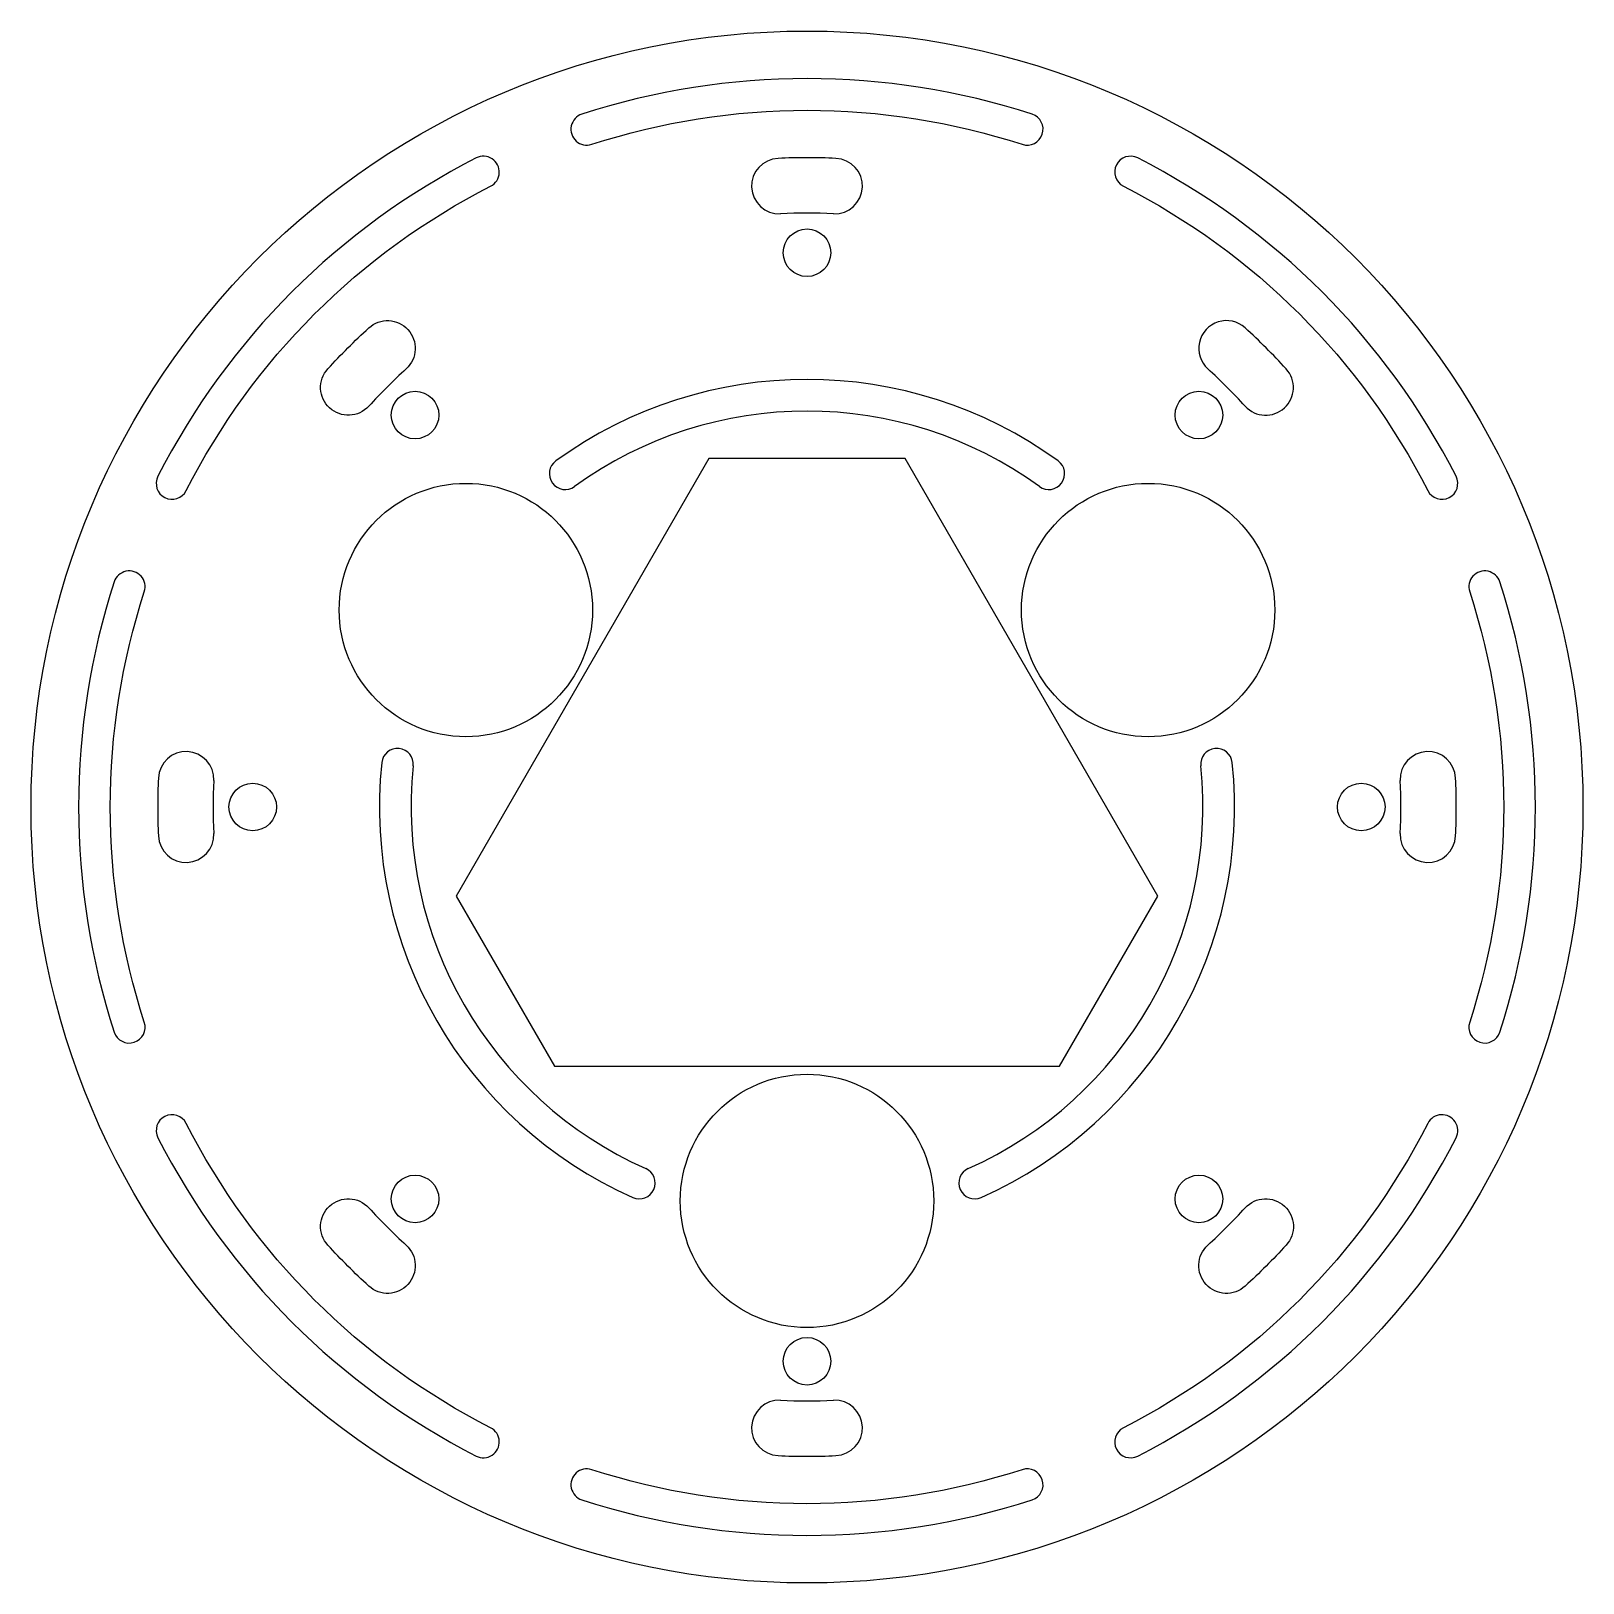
# Model space of a CAD drawing. Header units: millimetres. Extents: x -49 to 49, y -49 to 49.
import ezdxf

# ---------------------------------------------------------------- set-up
doc = ezdxf.new("R2010")
doc.units = ezdxf.units.MM
doc.layers.get('0').update_dxf_attribs({"linetype": 'CONTINUOUS'})

msp = doc.modelspace()

# ---------------------------------------------------------------- linework, layer by layer
for points in [[(-13.597, 41.846, -0.158384), (13.597, 41.846, 1), (14.215, 43.749, 0.158384), (-14.215, 43.749, 1)], [(-39.204, 19.976, -0.158384), (-19.976, 39.204, 1), (-20.884, 40.986, 0.158384), (-40.986, 20.884, 1)], [(19.976, 39.204, -0.158384), (39.204, 19.976, 1), (40.986, 20.884, 0.158384), (20.884, 40.986, 1)], [(-27.67, 30.255, -1), (-25.308, 27.672, 0.022299), (-27.672, 25.308, -1), (-30.255, 27.67, -0.022299)], [(-41.846, -13.597, -0.158384), (-41.846, 13.597, 1), (-43.749, 14.215, 0.158384), (-43.749, -14.215, 1)], [(41.846, 13.597, -0.158384), (41.846, -13.597, 1), (43.749, -14.215, 0.158384), (43.749, 14.215, 1)], [(-19.976, -39.204, -0.158384), (-39.204, -19.976, 1), (-40.986, -20.884, 0.158384), (-20.884, -40.986, 1)], [(39.204, -19.976, -0.158384), (19.976, -39.204, 1), (20.884, -40.986, 0.158384), (40.986, -20.884, 1)], [(-30.255, -27.67, -1), (-27.672, -25.308, 0.022299), (-25.308, -27.672, -1), (-27.67, -30.255, -0.022299)], [(27.67, -30.255, -1), (25.308, -27.672, 0.022299), (27.672, -25.308, -1), (30.255, -27.67, -0.022299)], [(13.597, -41.846, -0.158384), (-13.597, -41.846, 1), (-14.215, -43.749, 0.158384), (14.215, -43.749, 1)]]:
    msp.add_lwpolyline(points, format="xyb", close=True)
msp.add_lwpolyline([(6.207, 22), (-6.207, 22), (-22.156, -5.625), (-15.949, -16.375), (15.949, -16.375), (22.156, -5.625)], close=True)
for centre, radius in [((0, 0), 49), ((0, 35), 1.5), ((-24.749, 24.749), 1.5), ((24.749, 24.749), 1.5), ((-21.542, 12.438), 8), ((21.542, 12.438), 8), ((-35, 0), 1.5), ((35, 0), 1.5), ((0, -24.875), 8), ((-24.749, -24.749), 1.5), ((24.749, -24.749), 1.5), ((0, -35), 1.5)]:
    msp.add_circle(centre, radius)
for centre, radius, start, end in [((-1.75, 39.211), 1.75, 92.5548, 272.5548), ((0, 0), 41, 87.4452, 92.5548), ((1.75, 39.211), 1.75, -92.5548, 87.4452), ((0, 0), 37.5, 87.4452, 92.5548), ((26.489, 28.963), 1.75, 47.5548, 227.5548), ((0, 0), 41, 42.4452, 47.5548), ((0, 0), 37.5, 42.4452, 47.5548), ((28.963, 26.489), 1.75, -137.5548, 42.4452), ((0, 0), 27, 54.03713, 125.96287), ((0, 0), 25, 54.03713, 125.96287), ((-15.269, 21.044), 1, 125.96287, 305.96287), ((15.269, 21.044), 1, -125.96287, 54.03713), ((-39.211, 1.75), 1.75, -2.5548, 177.4452), ((-25.859, 2.701), 1, -5.96287, 174.03713), ((25.859, 2.701), 1, 5.96287, 185.96287), ((39.211, 1.75), 1.75, 2.5548, 182.5548), ((0, 0), 27, 174.03713, 245.96287), ((0, 0), 25, 174.03713, 245.96287), ((0, 0), 25, -65.96287, 5.96287), ((0, 0), 27, -65.96287, 5.96287), ((0, 0), 41, 177.4452, 182.5548), ((0, 0), 37.5, 177.4452, 182.5548), ((0, 0), 37.5, -2.5548, 2.5548), ((0, 0), 41, -2.5548, 2.5548), ((-39.211, -1.75), 1.75, -177.4452, 2.5548), ((39.211, -1.75), 1.75, 177.4452, 357.4452), ((-10.591, -23.745), 1, -114.03713, 65.96287), ((10.591, -23.745), 1, 114.03713, 294.03713), ((-1.75, -39.211), 1.75, 87.4452, 267.4452), ((0, 0), 37.5, 267.4452, 272.5548), ((1.75, -39.211), 1.75, -87.4452, 92.5548), ((0, 0), 41, 267.4452, 272.5548)]:
    msp.add_arc(centre, radius, start, end)

doc.saveas('drawing.dxf')
